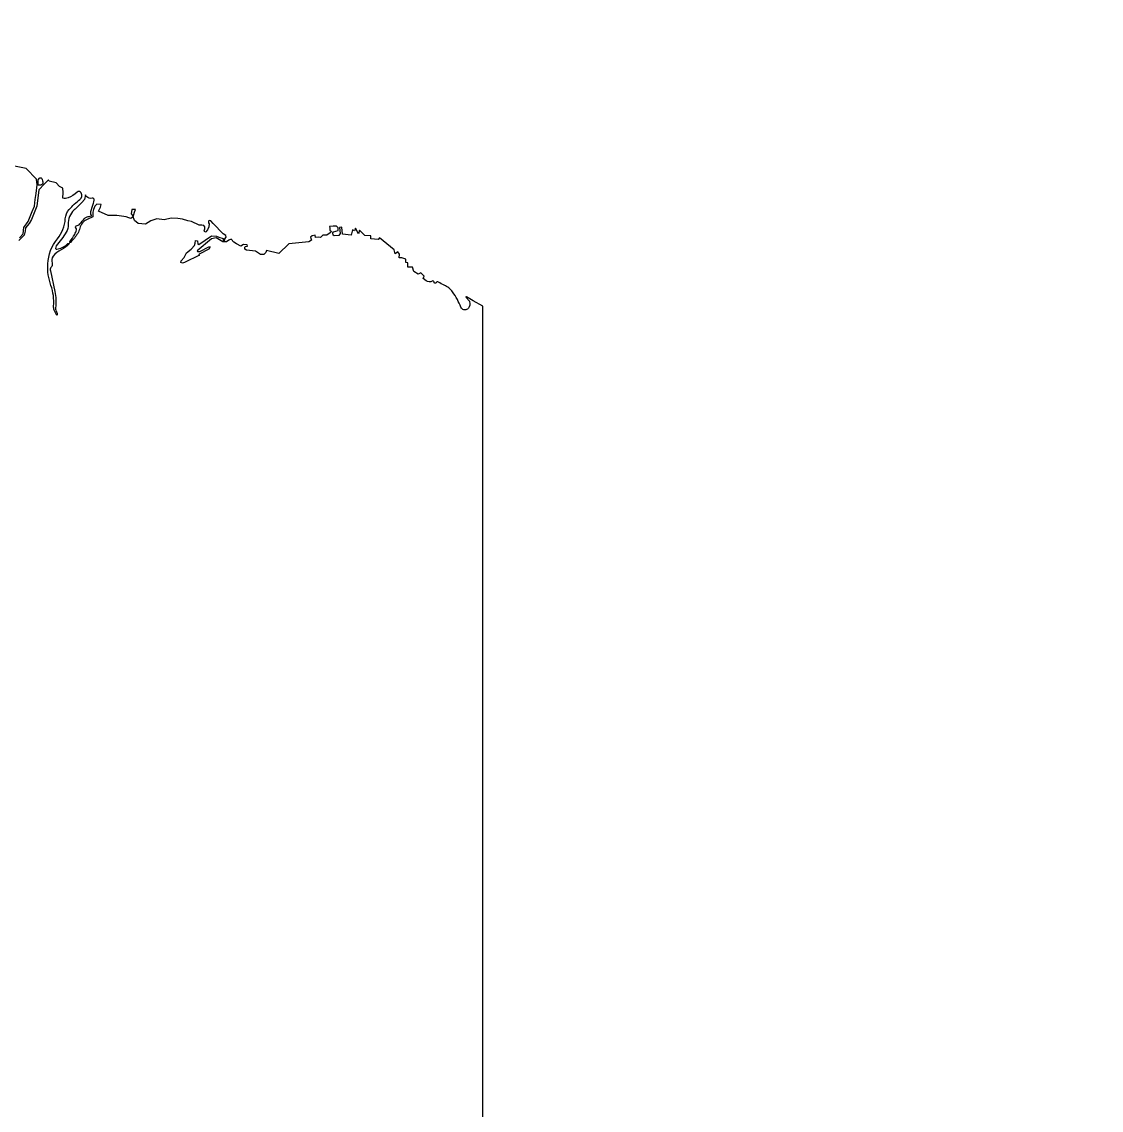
# Model space of a CAD drawing. Header units: millimetres. Extents: x 10675 to 34317, y 7287 to 30799.
# Drawn here: x 22662 to 34317, y 19043 to 30799 of the extents above; entities that cross this region are included whole.
import ezdxf

# ---------------------------------------------------------------- set-up
doc = ezdxf.new("R2010")
doc.units = ezdxf.units.MM
doc.layers.add('dwgmodels.com', color=250, linetype='Continuous')

msp = doc.modelspace()

# ---------------------------------------------------------------- linework, layer by layer
at = {"layer": 'dwgmodels.com'}
for points in [[(14875, 28559, 0), (14859, 28559, -0.433773)], [(27640, 14187), (27640, 27727), (27536, 27784), (27463, 27829), (27461, 27831), (27457, 27824), (27495, 27782), (27499, 27753, -0.276484), (27474, 27696, -0.487482), (27404, 27716, 0.028702), (27365, 27800, 0.03287), (27314, 27882, 0.135266), (27222, 27955, -0.037002), (27163, 27987, 0.421808), (27136, 27980, -0.756779), (27114, 27986, 0.555528), (27093, 27998, -0.263209), (27028, 28000), (26997, 28025), (27007, 28052), (26969, 28088), (26941, 28073), (26894, 28102), (26880, 28148), (26830, 28150), (26832, 28197), (26809, 28198), (26810, 28234), (26764, 28250), (26737, 28249), (26741, 28288), (26721, 28314), (26693, 28293), (26689, 28306), (26684, 28336), (26526, 28464), (26510, 28449), (26430, 28454), (26432, 28487), (26366, 28491), (26308, 28549), (26298, 28510), (26266, 28569), (26253, 28542), (26234, 28551), (26217, 28495), (26124, 28506), (26118, 28579), (26094, 28577), (26100, 28513), (26086, 28491), (26036, 28486), (26023, 28495), (26019, 28519), (26028, 28530), (26052, 28536), (26077, 28543), (26078, 28572), (26062, 28593), (26024, 28593), (25985, 28589), (25987, 28569), (25990, 28547), (26005, 28534), (25992, 28519), (25955, 28493), (25912, 28494), (25889, 28468), (25866, 28474), (25835, 28468), (25829, 28495), (25797, 28488), (25780, 28471), (25790, 28442), (25760, 28422), (25545, 28399), (25437, 28296), (25306, 28330), (25296, 28306), (25275, 28286), (25241, 28285), (25207, 28308), (25187, 28321), (25087, 28332), (25071, 28342), (25069, 28364), (25079, 28372), (25099, 28377), (25095, 28391), (25057, 28395), (25027, 28375), (24981, 28400), (24952, 28418), (24923, 28450), (24899, 28439), (24871, 28423), (24834, 28421), (24797, 28443), (24760, 28465), (24709, 28456), (24556, 28326), (24561, 28317), (24583, 28319), (24682, 28367), (24695, 28367), (24681, 28344), (24576, 28290), (24573, 28279), (24581, 28277), (24418, 28200), (24396, 28193), (24381, 28200), (24382, 28218), (24416, 28253), (24441, 28303), (24491, 28342), (24527, 28383), (24534, 28407), (24539, 28436), (24558, 28432), (24563, 28398), (24575, 28394), (24709, 28486), (24765, 28484), (24791, 28474), (24835, 28458), (24838, 28437), (24856, 28439), (24855, 28454), (24870, 28471), (24865, 28492), (24837, 28507), (24728, 28622), (24704, 28648), (24687, 28651), (24677, 28644), (24678, 28629), (24685, 28615), (24682, 28584), (24666, 28553), (24649, 28531), (24637, 28527), (24633, 28540), (24638, 28562), (24639, 28583), (24629, 28599), (24605, 28604), (24579, 28601), (24496, 28643), (24456, 28648), (24396, 28667), (24347, 28674), (24274, 28678), (24201, 28660), (24121, 28671), (24054, 28648), (23998, 28614), (23917, 28621), (23880, 28652), (23866, 28693), (23880, 28741), (23889, 28773), (23852, 28770), (23843, 28724), (23861, 28702), (23858, 28687), (23839, 28674), (23819, 28683), (23791, 28692), (23689, 28708), (23595, 28705), (23492, 28753), (23512, 28796), (23520, 28827), (23474, 28830), (23450, 28809), (23438, 28773), (23429, 28744), (23428, 28694), (23367, 28664, 0.213682), (23289, 28571, -0.116691), (23230, 28463, 0.021859), (23191, 28417, -1.002543), (23182, 28424, 0.036934), (23234, 28503, 0.063032), (23254, 28552, 0.28082), (23247, 28574, -0.46735), (23248, 28594, -0.130435), (23271, 28603, 0.203197), (23290, 28615, -0.033136), (23341, 28676, -0.147174), (23369, 28692, 0.002609), (23413, 28703, 0.541116), (23415, 28709, -0.246584), (23408, 28750, 0.013105), (23435, 28841, 0.004268), (23443, 28871, 0.556107), (23422, 28893, -0.245206), (23363, 28909, -0.123638), (23349, 28929), (23341, 28878), (23311, 28847, -0.010708), (23227, 28767, 0.226422), (23163, 28609, -0.156144), (23142, 28527, -0.032238), (23035, 28378, 0.206888), (23028, 28352, 0.429529), (23040, 28343, 0.050743), (23099, 28361, 0.119411), (23151, 28398, -0.238726), (23173, 28407, -0.615553), (23175, 28401, -0.107864), (23088, 28336, 0.121918), (23001, 28267, 0.252886), (22989, 28193, -0.301564), (22977, 28146, 0.366252), (22972, 28109), (23019, 27887, -0.079586), (23028, 27708, 0.167507), (23039, 27659, -0.245515), (23042, 27626), (23013, 27686, -0.133388), (23006, 27727, 0.106161), (22977, 27952, -0.09749), (22943, 28183, -0.160732), (23048, 28455, 0.157912), (23132, 28671, -0.167051), (23174, 28773, -0.047347), (23290, 28881, 0.361513), (23305, 28950, 0.491184), (23259, 28958, -0.083688), (23163, 28898, -0.17759), (23104, 28895), (23109, 28957), (23104, 29001), (23071, 29020), (23032, 29058), (22959, 29077), (22951, 29092), (22908, 29049), (22847, 28985), (22826, 28809), (22766, 28662), (22743, 28622), (22702, 28575), (22700, 28539), (22688, 28495), (22630, 28437)]]:
    msp.add_lwpolyline(points, format="xyb", dxfattribs=at)
msp.add_lwpolyline([(22639, 28466), (22678, 28509), (22686, 28576), (22730, 28642), (22776, 28750), (22798, 28808), (22808, 28878), (22817, 28944), (22830, 29038), (22822, 29098), (22708, 29215), (22585, 29239)], dxfattribs=at)
msp.add_lwpolyline([(22839, 29037), (22839, 29091), (22852, 29109, -0.524834), (22877, 29107, -0.141201), (22891, 29057, -0.337771), (22876, 29039, -0.013237), (22849, 29033, -0.309166), (22839, 29037, 0.547521)], format="xyb", close=True, dxfattribs=at)

doc.saveas('drawing.dxf')
